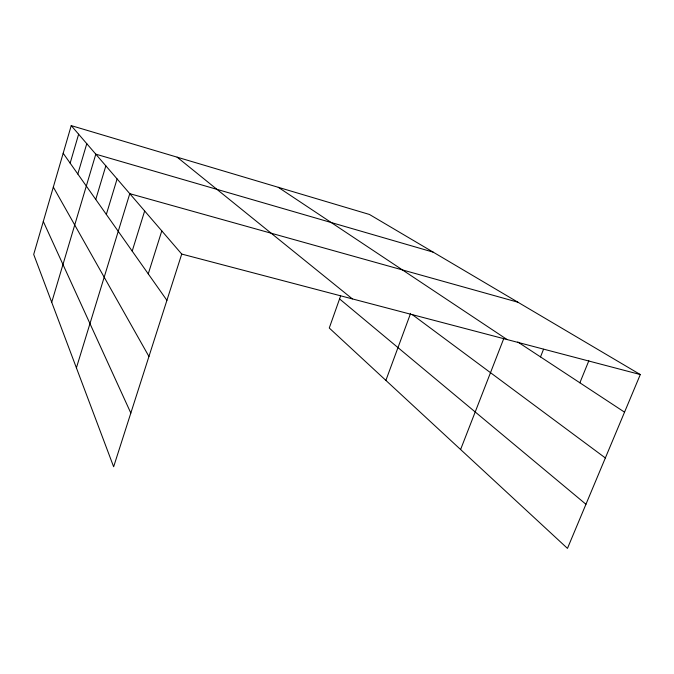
<?xml version="1.0" encoding="UTF-8"?>
<svg xmlns="http://www.w3.org/2000/svg" width="674" height="674" viewBox="0 0 674 674"><rect width="100%" height="100%" fill="white"/><g stroke="black" fill="none" stroke-linecap="round" stroke-linejoin="round"><path stroke-width="1.01" d="M71.233 125.617L33.7 254.418L113.636 466.77L181.727 254.064L71.233 125.617L369.445 214.467L640.3 374.55L567.466 548.383L329.266 328.027L340.606 295.987M70.147 163.142L78.631 134.219M77.822 174.018L86.778 143.688M51.721 302.281L95.801 154.178L433.188 252.143M95.759 199.453L105.843 165.855M106.332 214.442L117.091 178.93M76.406 367.861L129.779 193.674L517.91 302.213M132.197 251.116L144.657 210.97M148.255 273.88L161.794 230.887M385.882 380.406L410.609 313.359M460.595 449.524L503.68 338.778M540.506 356.908L543.547 349.258M579.867 382.79L588.84 360.767M181.727 254.064L640.3 374.55M517.792 341.979L624.537 412.159M278.252 187.296L507.118 339.561M412.269 314.589L605.353 457.958M177.136 157.168L352.384 298.902M339.561 298.919L585.95 504.262M63.179 153.259L166.916 300.334M53.322 187.077L148.946 356.487M43.304 221.468L130.832 413.061"/></g></svg>
